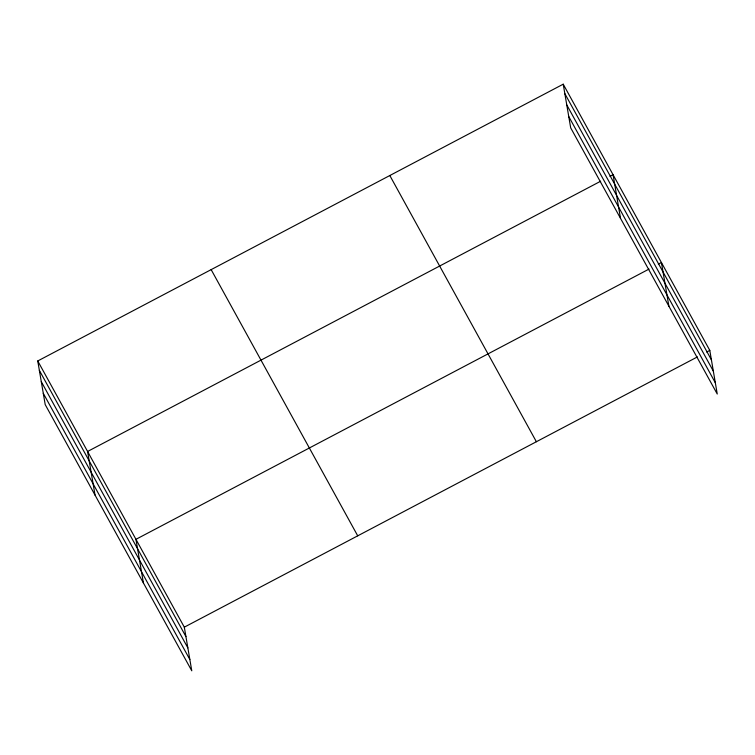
<?xml version="1.0" encoding="UTF-8"?>
<svg xmlns="http://www.w3.org/2000/svg" width="755" height="755" viewBox="0 0 755 755"><rect width="100%" height="100%" fill="white"/><g stroke="black" fill="none" stroke-linecap="round" stroke-linejoin="round"><path stroke-width="1.13" d="M37.75 360.966L184.314 627.169L191.779 670.808L45.206 404.605L37.75 360.966L563.221 84.192L709.794 350.395L717.25 394.034L570.686 127.831L563.221 84.192M600.669 181.219L87.58 451.481L95.045 495.12M609.965 176.33L613.06 174.698L620.516 218.337M649.036 269.073L135.947 539.325L143.412 582.964M658.332 264.175L661.427 262.542L668.883 306.19M184.314 627.169L697.403 356.917M706.689 352.028L709.794 350.395M564.834 93.62L711.399 359.814M566.769 104.907L713.333 371.111M568.751 116.544L715.315 382.738M389.816 175.528L536.38 441.732M211.155 269.629L357.719 535.833M39.364 370.394L185.928 636.597M41.289 381.681L187.853 647.884M43.28 393.317L189.845 659.521"/></g></svg>
